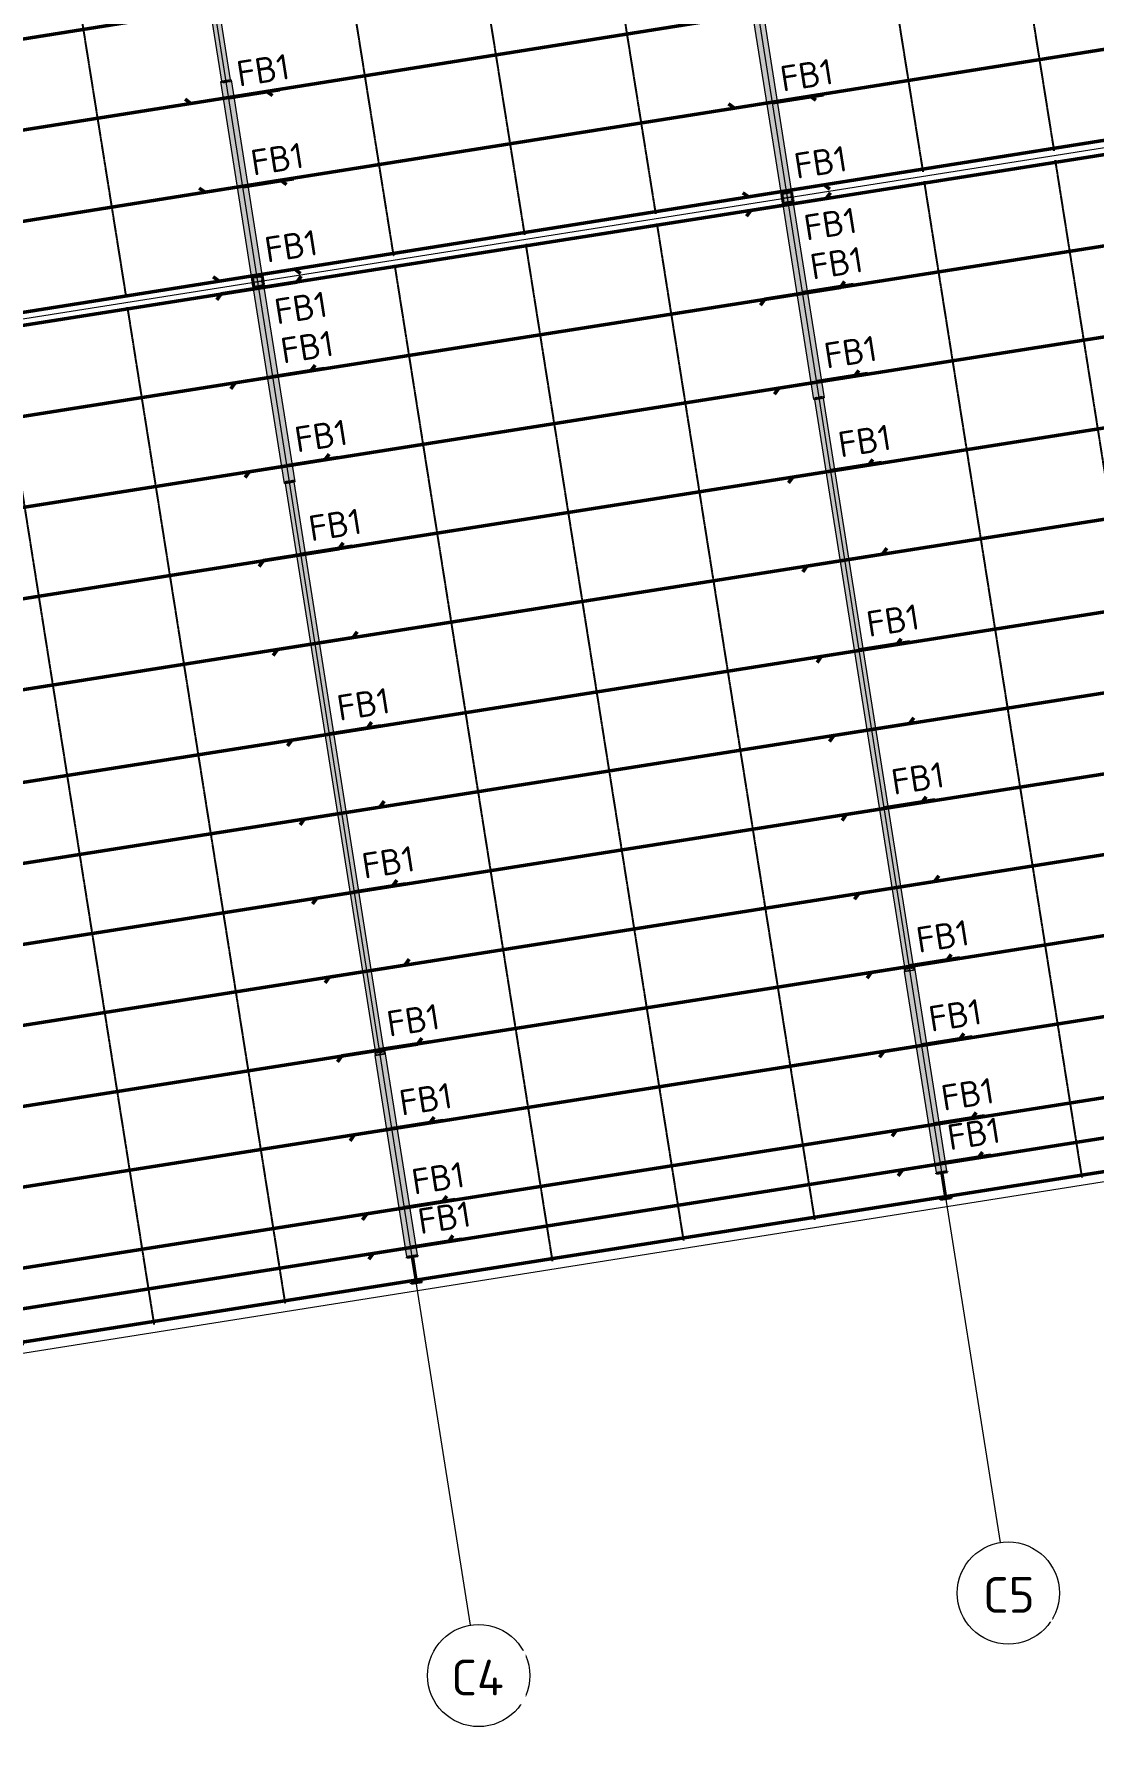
# Model space of a CAD drawing. Header units: millimetres. Extents: x 632 to 248581, y -2790 to 4057238.
# Drawn here: x 61512 to 82256, y 3995262 to 4028550 of the extents above; entities that cross this region are included whole.
import ezdxf

# ---------------------------------------------------------------- set-up
doc = ezdxf.new("R2010")
doc.units = ezdxf.units.MM
for name, pattern in [('Dash', [7, 5, -2]), ('Hidden', [4, 3, -1]), ('Hidden Half', [3, 2, -1])]:
    doc.linetypes.add(name, pattern=pattern)
for name, color, linetype, lineweight in [('S-280-M_COLUMN', 52, 'Continuous', 13), ('S-280-M_STRUCT_FRAME', 12, 'Continuous', 13), ('S-280-MH_COLUMN', 52, 'Hidden Half', 13), ('Z-000-T_TEXT', 131, 'Continuous', 25), ('Z-030-M_GRID', 191, 'Continuous', 13), ('Z-033_T_GRIDREF', 31, 'Continuous', 13), ('Z-060-M_DETAIL', 92, 'Continuous', 25)]:
    doc.layers.add(name, color=color, linetype=linetype, lineweight=lineweight)
doc.styles.add('ISOCPEUR_1', font='isocpeur.ttf', dxfattribs={"height": 700})
doc.styles.add('ISOCPEUR_3', font='isocpeur.ttf', dxfattribs={"height": 2.5})

# ---------------------------------------------------------------- blocks, each defined once
blk = doc.blocks.new('NRP_Framing-Steel-Purlin C - P946 - EC250-24-4133309-S6_011 - UPPER PURLIN PLAN - PART 3')
at = {"layer": 'S-280-M_STRUCT_FRAME', "color": 1, "lineweight": 50}
blk.add_line((-2229670, 4013451), (-2309294, 4000895), dxfattribs=at)
blk.add_line((-2229670, 4013451), (-2309294, 4000895), dxfattribs=at)
blk = doc.blocks.new('NRP_Framing-Steel-Purlin Z - P915 - EZ250-19-4046628-S6_011 - UPPER PURLIN PLAN - PART 3')
at = {"layer": 'S-280-M_STRUCT_FRAME', "color": 3, "lineweight": 50}
for p, q in [((-2248122, 4021500), (-2259976, 4019630)), ((-2248039, 4021614), (-2248122, 4021500)), ((-2259976, 4019630), (-2260059, 4019516))]:
    blk.add_line(p, q, dxfattribs=at)
blk = doc.blocks.new('NRP_Framing-Steel-Purlin Z - P914 - EZ250-15-4047701-S6_011 - UPPER PURLIN PLAN - PART 3')
at = {"layer": 'S-280-M_STRUCT_FRAME', "color": 150, "lineweight": 50}
for p, q in [((-2249506, 4030235), (-2261359, 4028366)), ((-2249423, 4030349), (-2249506, 4030235)), ((-2261359, 4028366), (-2261443, 4028252))]:
    blk.add_line(p, q, dxfattribs=at)
blk = doc.blocks.new('NRP_Framing-Steel-Purlin Z - P914 - EZ250-15-4047702-S6_011 - UPPER PURLIN PLAN - PART 3')
at = {"layer": 'S-280-M_STRUCT_FRAME', "color": 150, "lineweight": 50}
for p, q in [((-2249555, 4030544), (-2261406, 4028659)), ((-2249440, 4030462), (-2249555, 4030544)), ((-2261406, 4028659), (-2261520, 4028742))]:
    blk.add_line(p, q, dxfattribs=at)
blk = doc.blocks.new('NRP_Bridging Plan _v2_ - 3 Rows-4056086-S6_011 - UPPER PURLIN PLAN - PART 3')
at = {"layer": 'Z-060-M_DETAIL', "linetype": 'Hidden'}
for p, q in [((2270, 10164), (2270, -9588)), ((4870, 10164), (4870, -9588)), ((7470, 10164), (7470, -9588))]:
    blk.add_line(p, q, dxfattribs=at)
blk = doc.blocks.new('NRP_Bridging Plan _v2_ - 3 Rows-4056164-S6_011 - UPPER PURLIN PLAN - PART 3')
at = {"layer": 'Z-060-M_DETAIL', "linetype": 'Hidden'}
for p, q in [((2270, -10100), (2270, 9588)), ((4870, -10100), (4870, 9588)), ((7470, -10100), (7470, 9588))]:
    blk.add_line(p, q, dxfattribs=at)
blk = doc.blocks.new('Grid - NRP_Grid-Head-320187-S6_011 - UPPER PURLIN PLAN - PART 3')
at = {"layer": 'Z-033_T_GRIDREF'}
blk.add_circle((0, 0), 5, dxfattribs=at)
blk = doc.blocks.new('NRP_Fly Brace BN - FB1-4028766-S6_011 - UPPER PURLIN PLAN - PART 3')
at = {"layer": 'Z-000-T_TEXT'}
blk.add_line((0, 0), (5, 0), dxfattribs=at)
at = {"layer": 'Z-000-T_TEXT', "lineweight": 13, "insert": (1.11, 3.49), "char_height": 2.5, "width": 6.0928, "attachment_point": 1, "style": 'ISOCPEUR_3'}
blk.add_mtext('FB1', dxfattribs=at)
blk = doc.blocks.new('NRP_Fly Brace BN - FB1-4067984-S6_011 - UPPER PURLIN PLAN - PART 3')
at = {"layer": 'Z-000-T_TEXT'}
blk.add_line((0, 0), (5, 0), dxfattribs=at)
at = {"layer": 'Z-000-T_TEXT', "lineweight": 13, "insert": (1.11, -1.27), "char_height": 2.5, "width": 6.0928, "attachment_point": 1, "style": 'ISOCPEUR_3'}
blk.add_mtext('FB1', dxfattribs=at)

msp = doc.modelspace()

# ---------------------------------------------------------------- hatches: boundary and pattern name
at = {"layer": 'S-280-M_COLUMN'}
for points in [[(79271.3, 4005722.7), (79477.8, 4005755.4), (79475.7, 4005768.5), (79383.8, 4005755.8), (79378, 4005760.1), (79375, 4005766.7), (79301.7, 4006241.9), (79305.9, 4006247.7), (79312.5, 4006250.7), (79397.2, 4006264.1), (79393.6, 4006276.9), (79188.7, 4006244.4), (79190.8, 4006231.4), (79282.6, 4006244), (79288.5, 4006239.8), (79291.4, 4006233.2), (79364.8, 4005758), (79360.5, 4005752.1), (79353.9, 4005749.2), (79269.3, 4005735.8)], [(68900.6, 4004080.1), (69107, 4004112.8), (69105, 4004125.9), (69013.1, 4004113.2), (69007.3, 4004117.5), (69004.3, 4004124.1), (68930.9, 4004599.3), (68935.2, 4004605.1), (68941.8, 4004608.1), (69026.5, 4004621.5), (69022.9, 4004634.3), (68818, 4004601.8), (68820, 4004588.8), (68911.9, 4004601.4), (68917.8, 4004597.2), (68920.7, 4004590.5), (68994.1, 4004115.4), (68989.8, 4004109.5), (68983.2, 4004106.6), (68898.5, 4004093.2)]]:
    msp.add_hatch(color=256, dxfattribs=at).paths.add_polyline_path(points)
at = {"layer": 'S-280-M_STRUCT_FRAME'}
for points in [[(63585.5, 4038852), (63416.6, 4038825.2), (65190.4, 4027626.1), (65359.3, 4027652.9)], [(76166, 4025328.3), (76372.4, 4025361), (75748.8, 4029298.1), (75542.4, 4029265.4), (76061.9, 4025985.4)], [(65795.3, 4023685.7), (66001.7, 4023718.4), (65378.1, 4027655.4), (65171.7, 4027622.7), (65431, 4025985.4)], [(65359.3, 4027652.9), (65323.6, 4027646.8), (65326.5, 4027647.3)], [(76372.4, 4025361), (76166, 4025328.3), (76789.6, 4021391.3), (76996, 4021424)], [(66001.7, 4023718.4), (65795.3, 4023685.7), (66418.9, 4019748.6), (66625.3, 4019781.3)], [(76977.3, 4021420.7), (76808.4, 4021393.9), (78582.2, 4010194.9), (78751.1, 4010221.6)], [(76977.3, 4021420.7), (76953.1, 4021417.2), (76951, 4021416.8)], [(76977.3, 4021420.7), (76975.4, 4021420.7), (76953.1, 4021417.2)], [(68211.5, 4008552.2), (68380.4, 4008579), (66606.6, 4019778.1), (66437.7, 4019751.3), (68008.1, 4009836.2)], [(66606.6, 4019778.1), (66582.4, 4019774.5), (66580.3, 4019774.2)], [(66606.6, 4019778.1), (66604.7, 4019778.1), (66582.4, 4019774.5)], [(78563.3, 4010192.8), (78582.1, 4010195.8), (78575.2, 4010239), (78556.5, 4010236), (78563, 4010194.9)], [(79187.2, 4006254), (79393.6, 4006286.7), (78769.9, 4010224.4), (78563.5, 4010191.7), (78619.8, 4009836.2)], [(78751, 4010222.5), (78769.7, 4010225.5), (78762.9, 4010268.7), (78744.1, 4010265.7), (78750.7, 4010224.4)], [(78769.9, 4010224.4), (78769.7, 4010225.5), (78751.1, 4010221.6)], [(68192.6, 4008550.2), (68211.4, 4008553.1), (68204.5, 4008596.3), (68185.7, 4008593.4), (68192.3, 4008552.2)], [(68399.2, 4008581.7), (68192.8, 4008549), (68816.5, 4004611.4), (69022.9, 4004644.1)], [(68380.3, 4008579.9), (68399, 4008582.9), (68392.2, 4008626.1), (68373.4, 4008623.1), (68380, 4008581.7)], [(68399.2, 4008581.7), (68399, 4008582.9), (68380.4, 4008579)]]:
    msp.add_hatch(color=9, dxfattribs=at).paths.add_polyline_path(points)

# ---------------------------------------------------------------- linework, layer by layer
at = {"layer": 'S-280-M_COLUMN', "lineweight": 35}
for p, q in [((79188.7, 4006244.4), (79395.1, 4006277.1)), ((79190.8, 4006231.4), (79188.7, 4006244.4)), ((79275.4, 4006244.8), (79190.8, 4006231.4)), ((79365.5, 4005765.2), (79291.4, 4006233.2)), ((79300.9, 4006234.7), (79375, 4005766.7)), ((79397.2, 4006264.1), (79312.5, 4006250.7)), ((79395.1, 4006277.1), (79397.2, 4006264.1)), ((79269.3, 4005735.8), (79353.9, 4005749.2)), ((79271.3, 4005722.7), (79269.3, 4005735.8)), ((79477.8, 4005755.4), (79271.3, 4005722.7)), ((79391, 4005755.1), (79475.7, 4005768.5)), ((79475.7, 4005768.5), (79477.8, 4005755.4)), ((68818, 4004601.8), (69024.4, 4004634.5)), ((68820, 4004588.8), (68818, 4004601.8)), ((68904.7, 4004602.2), (68820, 4004588.8)), ((68994.8, 4004122.6), (68920.7, 4004590.5)), ((68930.2, 4004592), (69004.3, 4004124.1)), ((69026.5, 4004621.5), (68941.8, 4004608.1)), ((69024.4, 4004634.5), (69026.5, 4004621.5)), ((69107, 4004112.8), (68900.6, 4004080.1)), ((69020.3, 4004112.4), (69105, 4004125.9)), ((69105, 4004125.9), (69107, 4004112.8)), ((68898.5, 4004093.2), (68983.2, 4004106.6)), ((68900.6, 4004080.1), (68898.5, 4004093.2))]:
    msp.add_line(p, q, dxfattribs=at)
for centre, start, end in [((79277.6, 4006231), 9.00033, 99.00033), ((79314.7, 4006236.9), 99.00033, 189.00033), ((79351.7, 4005763), 279.00033, 9.00033), ((79388.9, 4005768.9), 189.00033, 279.00033), ((68906.9, 4004588.4), 9.00033, 99.00033), ((68944, 4004594.2), 99.00033, 189.00033), ((68981, 4004120.4), 279.00033, 9.00033), ((69018.1, 4004126.3), 189.00033, 279.00033)]:
    msp.add_arc(centre, 14, start, end, dxfattribs=at)
at = {"layer": 'S-280-M_STRUCT_FRAME', "color": 55}
for p, q in [((65190.4, 4027626.1), (63416.6, 4038825.2)), ((65359.3, 4027652.9), (63585.5, 4038852)), ((76166, 4025328.3), (75542.4, 4029265.4)), ((76372.4, 4025361), (75748.8, 4029298.1)), ((65171.7, 4027622.7), (65378.1, 4027655.4)), ((65795.3, 4023685.7), (65171.7, 4027622.7)), ((65359.3, 4027652.9), (65190.4, 4027626.1)), ((66001.7, 4023718.4), (65378.1, 4027655.4)), ((76166, 4025328.3), (76372.4, 4025361)), ((76372.4, 4025361), (76166, 4025328.3)), ((76789.6, 4021391.3), (76166, 4025328.3)), ((76996, 4021424), (76372.4, 4025361)), ((65795.3, 4023685.7), (66001.7, 4023718.4)), ((66001.7, 4023718.4), (65795.3, 4023685.7)), ((66418.9, 4019748.6), (65795.3, 4023685.7)), ((66625.3, 4019781.3), (66001.7, 4023718.4)), ((76996, 4021424), (76789.6, 4021391.3)), ((76808.4, 4021393.9), (76977.3, 4021420.7)), ((78582.2, 4010194.9), (76808.4, 4021393.9)), ((78751.1, 4010221.6), (76977.3, 4021420.7)), ((66625.3, 4019781.3), (66418.9, 4019748.6)), ((66437.7, 4019751.3), (66606.6, 4019778.1)), ((68380.4, 4008579), (66606.6, 4019778.1)), ((68211.5, 4008552.2), (66437.7, 4019751.3)), ((78575.1, 4010240.1), (78556.3, 4010237.1)), ((78556.3, 4010237.1), (78556.5, 4010236)), ((78556.5, 4010236), (78575.2, 4010239)), ((78556.5, 4010236), (78563.3, 4010192.8)), ((78582.1, 4010195.8), (78563.3, 4010192.8)), ((78563.3, 4010192.8), (78563.5, 4010191.7)), ((78563.5, 4010191.7), (78769.9, 4010224.4)), ((79187.2, 4006254), (78563.5, 4010191.7)), ((78751.1, 4010221.6), (78582.2, 4010194.9)), ((78762.7, 4010269.8), (78743.9, 4010266.9)), ((78744.1, 4010265.7), (78762.9, 4010268.7)), ((78769.7, 4010225.5), (78751, 4010222.5)), ((78762.9, 4010268.7), (78762.7, 4010269.8)), ((78769.7, 4010225.5), (78762.9, 4010268.7)), ((78769.9, 4010224.4), (78769.7, 4010225.5)), ((79393.6, 4006286.7), (78769.9, 4010224.4)), ((68204.3, 4008597.5), (68185.6, 4008594.5)), ((68185.6, 4008594.5), (68185.7, 4008593.4)), ((68185.7, 4008593.4), (68204.5, 4008596.3)), ((68185.7, 4008593.4), (68192.6, 4008550.2)), ((68211.4, 4008553.1), (68192.6, 4008550.2)), ((68192.6, 4008550.2), (68192.8, 4008549)), ((68192.8, 4008549), (68399.2, 4008581.7)), ((68816.5, 4004611.4), (68192.8, 4008549)), ((68380.4, 4008579), (68211.5, 4008552.2)), ((68392, 4008627.2), (68373.2, 4008624.2)), ((68373.4, 4008623.1), (68392.2, 4008626.1)), ((68399, 4008582.9), (68380.3, 4008579.9)), ((68392.2, 4008626.1), (68392, 4008627.2)), ((68399, 4008582.9), (68392.2, 4008626.1)), ((68399.2, 4008581.7), (68399, 4008582.9)), ((69022.9, 4004644.1), (68399.2, 4008581.7)), ((79393.6, 4006286.7), (79187.2, 4006254)), ((69022.9, 4004644.1), (68816.5, 4004611.4))]:
    msp.add_line(p, q, dxfattribs=at)
at = {"layer": 'S-280-M_STRUCT_FRAME', "color": 55, "linetype": 'Dash'}
for p, q in [((65190.4, 4027626.1), (65190.5, 4027625.1)), ((65190.5, 4027625.1), (65271.4, 4027637.9)), ((65190.5, 4027625.1), (65195.1, 4027596.5)), ((65275.9, 4027609.3), (65195.1, 4027596.5)), ((65195.1, 4027596.5), (65195.2, 4027595.5)), ((65195.2, 4027595.5), (65364.1, 4027622.3)), ((65271.4, 4027637.9), (65275.9, 4027609.3)), ((65278.6, 4027639.1), (65359.4, 4027651.9)), ((65278.6, 4027639.1), (65278.6, 4027639.2)), ((65283.1, 4027610.4), (65278.6, 4027639.1)), ((65364, 4027623.3), (65283.1, 4027610.4)), ((65359.4, 4027651.9), (65359.3, 4027652.9)), ((65364, 4027623.3), (65359.4, 4027651.9)), ((65364.1, 4027622.3), (65364, 4027623.3)), ((76972.4, 4021451.3), (76803.5, 4021424.5)), ((76803.5, 4021424.5), (76803.7, 4021423.6)), ((76803.7, 4021423.6), (76884.5, 4021436.4)), ((76803.7, 4021423.6), (76808.2, 4021395)), ((76884.5, 4021436.4), (76889.1, 4021407.7)), ((76891.8, 4021437.5), (76972.6, 4021450.3)), ((76896.3, 4021408.9), (76891.8, 4021437.5)), ((76972.6, 4021450.3), (76972.4, 4021451.3)), ((76977.1, 4021421.7), (76972.6, 4021450.3)), ((76889.1, 4021407.7), (76808.2, 4021394.9)), ((76808.2, 4021394.9), (76808.4, 4021393.9)), ((76977.1, 4021421.7), (76896.3, 4021408.9)), ((76896.3, 4021408.8), (76896.3, 4021408.9)), ((76977.3, 4021420.7), (76977.1, 4021421.7)), ((66601.7, 4019808.7), (66432.8, 4019781.9)), ((66432.8, 4019781.9), (66433, 4019780.9)), ((66433, 4019780.9), (66513.8, 4019793.7)), ((66433, 4019780.9), (66437.5, 4019752.4)), ((66518.4, 4019765.1), (66437.5, 4019752.3)), ((66513.8, 4019793.7), (66518.4, 4019765.1)), ((66521, 4019794.9), (66601.9, 4019807.7)), ((66525.6, 4019766.3), (66521, 4019794.9)), ((66606.4, 4019779.1), (66525.6, 4019766.3)), ((66525.6, 4019766.2), (66525.6, 4019766.2)), ((66601.9, 4019807.7), (66601.7, 4019808.7)), ((66606.4, 4019779.1), (66601.9, 4019807.7)), ((66606.6, 4019778.1), (66606.4, 4019779.1)), ((66437.5, 4019752.3), (66437.7, 4019751.3)), ((78743.9, 4010266.8), (78575.1, 4010240.1)), ((78575.3, 4010239), (78654.9, 4010251.6)), ((78661.8, 4010208.4), (78582.1, 4010195.8)), ((78654.9, 4010251.6), (78661.8, 4010208.4)), ((78664.4, 4010253.1), (78744.1, 4010265.7)), ((78671.3, 4010209.9), (78664.4, 4010253.1)), ((78750.9, 4010222.5), (78671.3, 4010209.9)), ((78671.3, 4010209.8), (78671.3, 4010209.9)), ((68373.2, 4008624.2), (68204.4, 4008597.5)), ((68204.6, 4008596.4), (68284.2, 4008609)), ((68291.1, 4008565.8), (68211.4, 4008553.2)), ((68284.2, 4008609), (68291.1, 4008565.8)), ((68293.7, 4008610.5), (68373.4, 4008623.1)), ((68300.5, 4008567.3), (68293.7, 4008610.5)), ((68380.2, 4008579.9), (68300.5, 4008567.3)), ((68300.6, 4008567.2), (68300.5, 4008567.3))]:
    msp.add_line(p, q, dxfattribs=at)
at = {"layer": 'S-280-MH_COLUMN', "lineweight": 35}
for p, q in [((76154.7, 4025428.3), (76352.3, 4025459.6)), ((76186, 4025230.7), (76154.7, 4025428.3)), ((76347.3, 4025452.7), (76161.6, 4025423.3)), ((76161.6, 4025423.3), (76191, 4025237.6)), ((76376.7, 4025267), (76347.3, 4025452.7)), ((76352.3, 4025459.6), (76383.5, 4025262)), ((76383.5, 4025262), (76186, 4025230.7)), ((76191, 4025237.6), (76376.7, 4025267)), ((65784.1, 4023785.2), (65981.6, 4023816.5)), ((65815.4, 4023587.7), (65784.1, 4023785.2)), ((65976.6, 4023809.6), (65790.9, 4023780.2)), ((65790.9, 4023780.2), (65820.3, 4023594.5)), ((66006, 4023623.9), (65976.6, 4023809.6)), ((65981.6, 4023816.5), (66012.9, 4023618.9)), ((66012.9, 4023618.9), (65815.4, 4023587.7)), ((65820.3, 4023594.5), (66006, 4023623.9))]:
    msp.add_line(p, q, dxfattribs=at)
at = {"layer": 'Z-030-M_GRID'}
for p, q in [((80440.2, 3999010.7), (72399.5, 4049776.3)), ((70065.4, 3997394.2), (62028.8, 4048133.6)), ((33625.3, 4018590.3), (130256.7, 4033895.8)), ((37918.5, 3999021), (133385.5, 4014142))]:
    msp.add_line(p, q, dxfattribs=at)

# ---------------------------------------------------------------- block references
at = {"layer": 'S-280-M_STRUCT_FRAME', "color": 150, "lineweight": 50}
for name, p in [('NRP_Framing-Steel-Purlin Z - P914 - EZ250-15-4047702-S6_011 - UPPER PURLIN PLAN - PART 3', (2315347.1, -1377.1)), ('NRP_Framing-Steel-Purlin Z - P914 - EZ250-15-4047702-S6_011 - UPPER PURLIN PLAN - PART 3', (2325992.4, -1468)), ('NRP_Framing-Steel-Purlin Z - P914 - EZ250-15-4047702-S6_011 - UPPER PURLIN PLAN - PART 3', (2336637.6, -1558.8)), ('NRP_Framing-Steel-Purlin Z - P914 - EZ250-15-4047702-S6_011 - UPPER PURLIN PLAN - PART 3', (2315622.8, -3117.7)), ('NRP_Framing-Steel-Purlin Z - P914 - EZ250-15-4047702-S6_011 - UPPER PURLIN PLAN - PART 3', (2326268.1, -3208.5)), ('NRP_Framing-Steel-Purlin Z - P914 - EZ250-15-4047702-S6_011 - UPPER PURLIN PLAN - PART 3', (2336913.3, -3299.4)), ('NRP_Framing-Steel-Purlin Z - P914 - EZ250-15-4047701-S6_011 - UPPER PURLIN PLAN - PART 3', (2336908.9, -3271.1)), ('NRP_Framing-Steel-Purlin Z - P914 - EZ250-15-4047702-S6_011 - UPPER PURLIN PLAN - PART 3', (2315898.5, -4858.2)), ('NRP_Framing-Steel-Purlin Z - P914 - EZ250-15-4047702-S6_011 - UPPER PURLIN PLAN - PART 3', (2326543.7, -4949.1)), ('NRP_Framing-Steel-Purlin Z - P914 - EZ250-15-4047701-S6_011 - UPPER PURLIN PLAN - PART 3', (2326537, -4906.6)), ('NRP_Framing-Steel-Purlin Z - P914 - EZ250-15-4047701-S6_011 - UPPER PURLIN PLAN - PART 3', (2337184.5, -5011.7)), ('NRP_Framing-Steel-Purlin Z - P914 - EZ250-15-4047702-S6_011 - UPPER PURLIN PLAN - PART 3', (2316174.1, -6598.8)), ('NRP_Framing-Steel-Purlin Z - P914 - EZ250-15-4047701-S6_011 - UPPER PURLIN PLAN - PART 3', (2316165.2, -6542.2)), ('NRP_Framing-Steel-Purlin Z - P914 - EZ250-15-4047701-S6_011 - UPPER PURLIN PLAN - PART 3', (2326812.7, -6647.2)), ('NRP_Framing-Steel-Purlin Z - P914 - EZ250-15-4047701-S6_011 - UPPER PURLIN PLAN - PART 3', (2337460.2, -6752.2)), ('NRP_Framing-Steel-Purlin Z - P914 - EZ250-15-4047701-S6_011 - UPPER PURLIN PLAN - PART 3', (2316440.9, -8282.7)), ('NRP_Framing-Steel-Purlin Z - P914 - EZ250-15-4047701-S6_011 - UPPER PURLIN PLAN - PART 3', (2327088.4, -8387.8)), ('NRP_Framing-Steel-Purlin Z - P914 - EZ250-15-4047701-S6_011 - UPPER PURLIN PLAN - PART 3', (2337735.9, -8492.8)), ('NRP_Framing-Steel-Purlin Z - P914 - EZ250-15-4047701-S6_011 - UPPER PURLIN PLAN - PART 3', (2316716.6, -10023.3)), ('NRP_Framing-Steel-Purlin Z - P914 - EZ250-15-4047701-S6_011 - UPPER PURLIN PLAN - PART 3', (2327364.1, -10128.3)), ('NRP_Framing-Steel-Purlin Z - P914 - EZ250-15-4047701-S6_011 - UPPER PURLIN PLAN - PART 3', (2338011.6, -10233.4)), ('NRP_Framing-Steel-Purlin Z - P914 - EZ250-15-4047701-S6_011 - UPPER PURLIN PLAN - PART 3', (2316992.2, -11763.9)), ('NRP_Framing-Steel-Purlin Z - P914 - EZ250-15-4047701-S6_011 - UPPER PURLIN PLAN - PART 3', (2327639.8, -11868.9)), ('NRP_Framing-Steel-Purlin Z - P914 - EZ250-15-4047701-S6_011 - UPPER PURLIN PLAN - PART 3', (2317267.9, -13504.5))]:
    msp.add_blockref(name, p, dxfattribs=at)
at = {"layer": 'S-280-M_STRUCT_FRAME', "color": 3, "lineweight": 50}
for p in [(2336908.9, -3271.1), (2337153.8, -4817.3), (2326537, -4906.6), (2326781.9, -6452.8), (2337398.7, -6363.4), (2316165.2, -6542.2), (2316410.1, -8088.4), (2327026.8, -7999), (2337643.6, -7909.6), (2337888.4, -9455.8), (2316655, -9634.5), (2327271.7, -9545.2), (2327516.6, -11091.3), (2338133.3, -11002), (2316899.9, -11180.7), (2317144.8, -12726.9), (2327761.5, -12637.5), (2338378.2, -12548.1), (2338500.7, -13321.2), (2317389.7, -14273), (2328006.4, -14183.7), (2328128.9, -14956.8), (2317634.6, -15819.2), (2317757, -16592.3)]:
    msp.add_blockref('NRP_Framing-Steel-Purlin Z - P915 - EZ250-19-4046628-S6_011 - UPPER PURLIN PLAN - PART 3', p, dxfattribs=at)
at = {"layer": 'S-280-M_STRUCT_FRAME', "color": 1, "lineweight": 50}
msp.add_blockref('NRP_Framing-Steel-Purlin C - P946 - EC250-24-4133309-S6_011 - UPPER PURLIN PLAN - PART 3', (2357652.5, 0), dxfattribs=at)
at = {"layer": 'Z-000-T_TEXT', "lineweight": 13, "xscale": 200, "yscale": 200, "zscale": 200}
for name, p, rotation in [('NRP_Fly Brace BN - FB1-4028766-S6_011 - UPPER PURLIN PLAN - PART 3', (65339.3, 4027284.5), 8.960932366605096), ('NRP_Fly Brace BN - FB1-4028766-S6_011 - UPPER PURLIN PLAN - PART 3', (75986.9, 4027186.7), 8.960932366605096), ('NRP_Fly Brace BN - FB1-4028766-S6_011 - UPPER PURLIN PLAN - PART 3', (65616.1, 4025544.1), 8.960932366605096), ('NRP_Fly Brace BN - FB1-4028766-S6_011 - UPPER PURLIN PLAN - PART 3', (76259.6, 4025481.4), 8.960932366605096), ('NRP_Fly Brace BN - FB1-4067984-S6_011 - UPPER PURLIN PLAN - PART 3', (76302.3, 4025211.7), 9.039724409497737), ('NRP_Fly Brace BN - FB1-4028766-S6_011 - UPPER PURLIN PLAN - PART 3', (65888.8, 4023838.8), 8.960932366605096), ('NRP_Fly Brace BN - FB1-4028766-S6_011 - UPPER PURLIN PLAN - PART 3', (76572.4, 4023506), 8.960932366605096), ('NRP_Fly Brace BN - FB1-4067984-S6_011 - UPPER PURLIN PLAN - PART 3', (65931.6, 4023569.1), 9.039724409497737), ('NRP_Fly Brace BN - FB1-4028766-S6_011 - UPPER PURLIN PLAN - PART 3', (66201.7, 4021863.4), 8.960932366605096), ('NRP_Fly Brace BN - FB1-4028766-S6_011 - UPPER PURLIN PLAN - PART 3', (76846.9, 4021765.3), 8.960932366605096), ('NRP_Fly Brace BN - FB1-4028766-S6_011 - UPPER PURLIN PLAN - PART 3', (66476.2, 4020122.7), 8.960932366605096), ('NRP_Fly Brace BN - FB1-4028766-S6_011 - UPPER PURLIN PLAN - PART 3', (77121.4, 4020024.5), 8.960932366605096), ('NRP_Fly Brace BN - FB1-4028766-S6_011 - UPPER PURLIN PLAN - PART 3', (66750.7, 4018381.9), 8.960932366605096), ('NRP_Fly Brace BN - FB1-4028766-S6_011 - UPPER PURLIN PLAN - PART 3', (77675.6, 4016510.1), 8.960932366605096), ('NRP_Fly Brace BN - FB1-4028766-S6_011 - UPPER PURLIN PLAN - PART 3', (67304.9, 4014867.5), 8.960932366605096), ('NRP_Fly Brace BN - FB1-4028766-S6_011 - UPPER PURLIN PLAN - PART 3', (78163.3, 4013417.5), 8.960932366605096), ('NRP_Fly Brace BN - FB1-4028766-S6_011 - UPPER PURLIN PLAN - PART 3', (67792.5, 4011774.9), 8.960932366605096), ('NRP_Fly Brace BN - FB1-4028766-S6_011 - UPPER PURLIN PLAN - PART 3', (78650.9, 4010324.7), 8.960932366605096), ('NRP_Fly Brace BN - FB1-4028766-S6_011 - UPPER PURLIN PLAN - PART 3', (68280.2, 4008682.1), 8.960932366605096), ('NRP_Fly Brace BN - FB1-4028766-S6_011 - UPPER PURLIN PLAN - PART 3', (78894.8, 4008778.5), 8.960932366605096), ('NRP_Fly Brace BN - FB1-4028766-S6_011 - UPPER PURLIN PLAN - PART 3', (79138.6, 4007232.1), 8.960932366605096), ('NRP_Fly Brace BN - FB1-4028766-S6_011 - UPPER PURLIN PLAN - PART 3', (68524, 4007135.8), 8.960932366605096), ('NRP_Fly Brace BN - FB1-4028766-S6_011 - UPPER PURLIN PLAN - PART 3', (79260.5, 4006458.9), 8.960932366605096), ('NRP_Fly Brace BN - FB1-4028766-S6_011 - UPPER PURLIN PLAN - PART 3', (68767.9, 4005589.4), 8.960932366605096), ('NRP_Fly Brace BN - FB1-4028766-S6_011 - UPPER PURLIN PLAN - PART 3', (68889.8, 4004816.3), 8.960932366605096)]:
    msp.add_blockref(name, p, dxfattribs=dict(at, rotation=rotation))
at = {"layer": 'Z-033_T_GRIDREF', "xscale": 199.9999999999998, "yscale": 199.9999999999998, "zscale": 199.9999999999998}
for p, rotation in [((80596.7, 3998023), 9.000328388145308), ((70221.8, 3996406.6), 9.000328388145512)]:
    msp.add_blockref('Grid - NRP_Grid-Head-320187-S6_011 - UPPER PURLIN PLAN - PART 3', p, dxfattribs=dict(at, rotation=rotation))
at = {"layer": 'Z-060-M_DETAIL', "linetype": 'Hidden'}
for name, p, rotation in [('NRP_Bridging Plan _v2_ - 3 Rows-4056164-S6_011 - UPPER PURLIN PLAN - PART 3', (84786.3, 4036498.1), 189.0791391923992), ('NRP_Bridging Plan _v2_ - 3 Rows-4056164-S6_011 - UPPER PURLIN PLAN - PART 3', (74415.6, 4034855.5), 189.0791391923992), ('NRP_Bridging Plan _v2_ - 3 Rows-4056164-S6_011 - UPPER PURLIN PLAN - PART 3', (64044.9, 4033212.9), 189.0791391923992), ('NRP_Bridging Plan _v2_ - 3 Rows-4056086-S6_011 - UPPER PURLIN PLAN - PART 3', (87829.6, 4017369.2), 189.0003095978028), ('NRP_Bridging Plan _v2_ - 3 Rows-4056086-S6_011 - UPPER PURLIN PLAN - PART 3', (77458.9, 4015726.6), 189.0003095978028), ('NRP_Bridging Plan _v2_ - 3 Rows-4056086-S6_011 - UPPER PURLIN PLAN - PART 3', (67088.2, 4014084), 189.0003095978028)]:
    msp.add_blockref(name, p, dxfattribs=dict(at, rotation=rotation))

# ---------------------------------------------------------------- next in the draw order: texts
at = {"layer": 'Z-033_T_GRIDREF', "char_height": 700, "attachment_point": 1, "style": 'ISOCPEUR_1', "bg_fill": 3, "box_fill_scale": 1.25, "bg_fill_color": 256, "bg_fill_true_color": 13158600, "bg_fill_transparency": 0}
for s, insert, width in [('C5', (80100, 3998335.1), 1186.497), ('C4', (69685.2, 3996718.6), 1282.7)]:
    msp.add_mtext(s, dxfattribs=dict(at, insert=insert, width=width))

doc.saveas('drawing.dxf')
